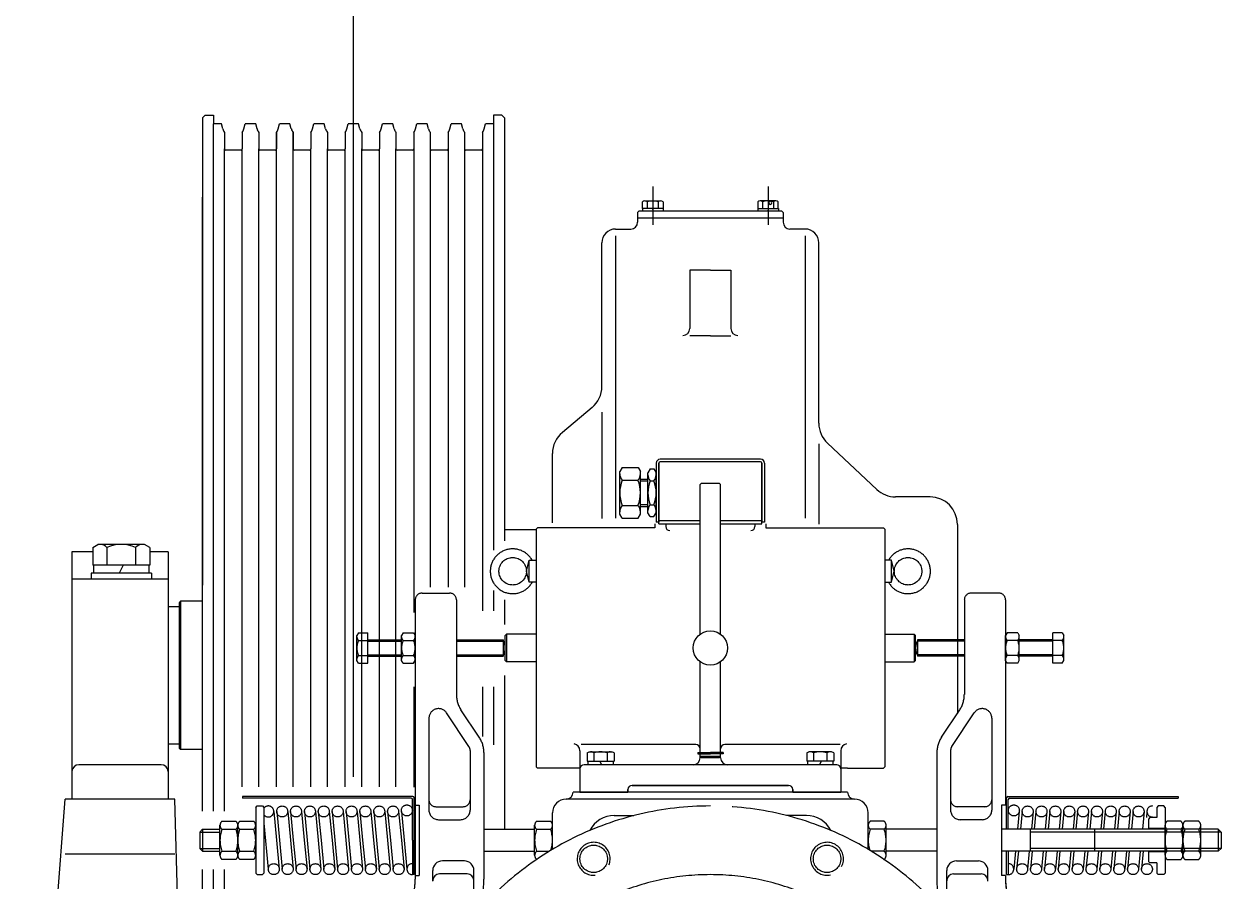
# Model space of a CAD drawing. Header units: millimetres. Extents: x 11948722 to 13111668, y -10771712 to -10232988.
# Drawn here: x 12275319 to 12276005, y -10538711 to -10538219 of the extents above; entities that cross this region are included whole.
import ezdxf

# ---------------------------------------------------------------- set-up
doc = ezdxf.new("R2010")
doc.units = ezdxf.units.MM
doc.header["$LTSCALE"] = 150
doc.header["$MEASUREMENT"] = 0
for name, pattern in [('CENTER', [50.8, 31.75, -6.35, 6.35, -6.35]), ('HID', [2.3, 1.5, -0.8]), ('HIDDEN', [2, 1, -1])]:
    doc.linetypes.add(name, pattern=pattern)
doc.layers.get('0').update_dxf_attribs({"linetype": 'CONTINUOUS'})
doc.layers.get('Defpoints').update_dxf_attribs({"color": 117, "linetype": 'CONTINUOUS'})
for name, color, linetype in [('01', 1, 'CENTER'), ('1', 1, 'CONTINUOUS'), ('2', 4, 'HIDDEN'), ('3', 1, 'CENTER'), ('3H', 2, 'HIDDEN'), ('5', 3, 'CONTINUOUS'), ('C2', 3, 'CONTINUOUS'), ('D', 1, 'CONTINUOUS'), ('elev', 8, 'HID'), ('H', 2, 'HIDDEN'), ('O1', 6, 'CONTINUOUS')]:
    doc.layers.add(name, color=color, linetype=linetype)

# ---------------------------------------------------------------- blocks, each defined once
blk = doc.blocks.new('A$C1C387044')
at = {"color": 8}
for p, q in [((165.81, -899.92), (165.81, -901.49)), ((171.32, -899.92), (172.11, -901.49)), ((177.63, -899.92), (177.63, -901.49)), ((231.97, -899.92), (231.97, -901.49)), ((238.28, -899.92), (237.49, -901.49)), ((237.89, -901.89), (238.28, -901.49)), ((243.8, -899.92), (243.8, -901.49)), ((152.81, -1075.18), (152.81, -1050.76)), ((164.63, -1075.18), (164.63, -1050.76)), ((164.63, -1055.1), (168.96, -1055.1)), ((164.63, -1070.85), (164.63, -1055.1)), ((164.63, -1056.16), (168.96, -1056.16)), ((168.96, -1074.39), (168.96, -1051.55)), ((173.69, -1074.39), (173.69, -1051.55)), ((164.63, -1069.78), (168.96, -1069.78)), ((164.63, -1070.85), (168.96, -1070.85)), ((-119.85, -1092.59), (-146.63, -1092.59)), ((-116.87, -1104.41), (-149.61, -1104.41)), ((-149.11, -1104.41), (-149.11, -1109.05)), ((-132.08, -1104.41), (-134.4, -1109.05)), ((-117.37, -1104.41), (-117.37, -1109.05)), ((99.25, -1107.98), (100.83, -1101.68)), ((100.83, -1101.68), (104.76, -1101.68)), ((100.83, -1114.28), (100.83, -1101.68)), ((308.78, -1101.68), (304.84, -1101.68)), ((310.35, -1107.98), (308.78, -1101.68)), ((308.78, -1114.28), (308.78, -1101.68)), ((-115.91, -1109.05), (-150.57, -1109.05)), ((-150.57, -1109.05), (-150.57, -1112.6)), ((-115.91, -1109.05), (-115.91, -1112.6)), ((100.83, -1114.28), (99.25, -1107.98)), ((308.78, -1114.28), (310.35, -1107.98)), ((104.76, -1114.28), (100.83, -1114.28)), ((304.84, -1114.28), (308.78, -1114.28)), ((1.97, -1159.07), (1.97, -1144.89)), ((2.87, -1143.34), (8.27, -1143.34)), ((8.27, -1160.62), (8.27, -1143.34)), ((27.57, -1159.07), (27.57, -1144.89)), ((28.47, -1143.34), (34.55, -1143.34)), ((35.45, -1159.07), (35.45, -1144.89)), ((374.16, -1159.07), (374.16, -1144.89)), ((381.14, -1143.34), (375.05, -1143.34)), ((382.03, -1159.07), (382.03, -1144.89)), ((401.33, -1160.62), (401.33, -1143.34)), ((406.74, -1143.34), (401.33, -1143.34)), ((407.63, -1159.07), (407.63, -1144.89)), ((2.87, -1147.66), (8.27, -1147.66)), ((23.67, -1148), (27.57, -1148)), ((24.42, -1147.26), (27.57, -1147.26)), ((28.47, -1147.66), (34.55, -1147.66)), ((381.14, -1147.66), (375.05, -1147.66)), ((385.18, -1147.26), (382.03, -1147.26)), ((385.93, -1148), (382.03, -1148)), ((406.74, -1147.66), (401.33, -1147.66)), ((2.87, -1156.3), (8.27, -1156.3)), ((2.87, -1160.62), (8.27, -1160.62)), ((23.67, -1155.96), (27.57, -1155.96)), ((24.42, -1156.71), (27.57, -1156.71)), ((28.47, -1156.3), (34.55, -1156.3)), ((28.47, -1160.62), (34.55, -1160.62)), ((381.14, -1156.3), (375.05, -1156.3)), ((381.14, -1160.62), (375.05, -1160.62)), ((385.93, -1155.96), (382.03, -1155.96)), ((385.18, -1156.71), (382.03, -1156.71)), ((406.74, -1156.3), (401.33, -1156.3)), ((406.74, -1160.62), (401.33, -1160.62)), ((135.29, -1211.45), (148.28, -1211.45)), ((274.32, -1211.45), (261.32, -1211.45)), ((134.05, -1216.97), (149.52, -1216.97)), ((141.29, -1216.97), (142.28, -1218.94)), ((275.55, -1216.97), (260.09, -1216.97)), ((268.31, -1216.97), (267.33, -1218.94)), ((114.22, -1267.47), (114.22, -1246.51)), ((295.39, -1267.47), (295.39, -1246.51)), ((-88.22, -1257.53), (-86.65, -1255.96)), ((-86.65, -1255.96), (-76.56, -1255.96)), ((-86.65, -1255.96), (-86.65, -1268.56)), ((-76.56, -1270.87), (-76.56, -1253.66)), ((-75.48, -1251.35), (-67.41, -1251.35)), ((-75.48, -1255.96), (-67.41, -1255.96)), ((-66.32, -1270.87), (-66.32, -1253.66)), ((-66.32, -1270.87), (-66.32, -1253.66)), ((-65.24, -1251.35), (-57.17, -1251.35)), ((-65.24, -1255.96), (-57.17, -1255.96)), ((-56.08, -1270.87), (-56.08, -1253.66)), ((74.83, -1255.96), (103.98, -1255.96)), ((103.98, -1270.87), (103.98, -1253.66)), ((105.06, -1251.35), (113.13, -1251.35)), ((105.06, -1255.96), (113.13, -1255.96)), ((114.22, -1267.47), (114.22, -1253.66)), ((295.39, -1267.47), (295.39, -1253.66)), ((304.54, -1251.35), (296.47, -1251.35)), ((304.54, -1255.96), (296.47, -1255.96)), ((305.63, -1270.87), (305.63, -1253.66)), ((334.77, -1255.96), (305.63, -1255.96)), ((430.24, -1255.96), (371.79, -1255.96)), ((388.34, -1255.96), (388.34, -1268.56)), ((467.11, -1255.96), (388.97, -1255.96)), ((425.2, -1255.96), (425.2, -1268.56)), ((496.25, -1255.96), (446.78, -1255.96)), ((465.69, -1270.87), (465.69, -1253.66)), ((474.84, -1251.35), (466.77, -1251.35)), ((474.84, -1255.96), (466.77, -1255.96)), ((475.93, -1270.87), (475.93, -1253.66)), ((475.93, -1270.87), (475.93, -1253.66)), ((485.08, -1251.35), (477.01, -1251.35)), ((485.08, -1255.96), (477.01, -1255.96)), ((486.17, -1270.87), (486.17, -1253.66)), ((497.83, -1257.53), (496.25, -1255.96)), ((496.25, -1255.96), (496.25, -1268.56)), ((-88.22, -1257.53), (-76.56, -1257.53)), ((-88.22, -1257.53), (-88.22, -1266.99)), ((426.3, -1257.53), (388.34, -1257.53)), ((463.17, -1257.53), (425.2, -1257.53)), ((497.83, -1257.53), (446.78, -1257.53)), ((497.83, -1257.53), (497.83, -1266.99)), ((-88.22, -1266.99), (-86.65, -1268.56)), ((-88.22, -1266.99), (-76.56, -1266.99)), ((-86.65, -1268.56), (-76.56, -1268.56)), ((-75.48, -1268.56), (-67.41, -1268.56)), ((-65.24, -1268.56), (-57.17, -1268.56)), ((74.83, -1268.56), (103.98, -1268.56)), ((105.06, -1268.56), (112.4, -1268.56)), ((304.54, -1268.56), (297.2, -1268.56)), ((334.77, -1268.56), (305.63, -1268.56)), ((430.24, -1268.56), (371.79, -1268.56)), ((426.3, -1266.99), (388.34, -1266.99)), ((467.11, -1268.56), (388.97, -1268.56)), ((463.17, -1266.99), (425.2, -1266.99)), ((486.17, -1266.99), (446.78, -1266.99)), ((497.83, -1266.99), (446.78, -1266.99)), ((496.25, -1268.56), (446.78, -1268.56)), ((474.84, -1268.56), (466.77, -1268.56)), ((485.08, -1268.56), (477.01, -1268.56)), ((497.83, -1266.99), (496.25, -1268.56)), ((-67.41, -1273.17), (-75.48, -1273.17)), ((-57.17, -1273.17), (-65.24, -1273.17)), ((105.25, -1273.17), (105.06, -1273.17)), ((304.35, -1273.17), (304.54, -1273.17)), ((466.77, -1273.17), (474.84, -1273.17)), ((477.01, -1273.17), (485.08, -1273.17))]:
    blk.add_line(p, q, dxfattribs=at)
for centre in [(91.37, -1107.98), (318.23, -1107.98)]:
    blk.add_circle(centre, 7.88, dxfattribs=at)
for centre, radius, start, end in [((91.37, -1107.98), 12.84, 29.39302, 330.60698), ((318.23, -1107.98), 12.84, 209.39302, 150.60698), ((5.02, -1145.5), 3.05, 180, 225.04407), ((30.62, -1145.5), 3.05, 180, 225.04407), ((32.39, -1145.5), 3.05, 314.95593, 0), ((377.21, -1145.5), 3.05, 180, 225.04407), ((378.98, -1145.5), 3.05, 314.95593, 0), ((404.58, -1145.5), 3.05, 314.95593, 0), ((12.84, -1151.98), 10.87, 156.5734, 203.4266), ((38.44, -1151.98), 10.87, 156.5734, 203.4266), ((24.58, -1151.98), 10.87, 336.5734, 23.4266), ((385.02, -1151.98), 10.87, 156.5734, 203.4266), ((371.17, -1151.98), 10.87, 336.5734, 23.4266), ((396.77, -1151.98), 10.87, 336.5734, 23.4266), ((5.02, -1158.46), 3.05, 134.95593, 180), ((30.62, -1158.46), 3.05, 134.95593, 180), ((32.39, -1158.46), 3.05, 0, 45.04407), ((377.21, -1158.46), 3.05, 134.95593, 180), ((378.98, -1158.46), 3.05, 0, 45.04407), ((404.58, -1158.46), 3.05, 0, 45.04407), ((135.99, -1214.43), 2.98, 49.5701, 90), ((147.58, -1214.43), 2.98, 90, 130.4299), ((262.02, -1214.43), 2.98, 49.5701, 90), ((273.62, -1214.43), 2.98, 90, 130.4299), ((-73.58, -1253.66), 2.99, 129.59775, 230.40225), ((-57.7, -1262.26), 18.86, 160.48124, 199.51876), ((-69.31, -1253.66), 2.99, 309.59775, 50.40225), ((-85.18, -1262.26), 18.86, 340.48124, 19.51876), ((-63.34, -1253.66), 2.99, 129.59775, 230.40225), ((-47.46, -1262.26), 18.86, 160.48124, 199.51876), ((-59.07, -1253.66), 2.99, 309.59775, 50.40225), ((-74.94, -1262.26), 18.86, 340.48124, 19.51876), ((106.97, -1253.66), 2.99, 129.59775, 230.40225), ((122.84, -1262.26), 18.86, 160.48124, 199.51876), ((111.23, -1253.66), 2.99, 309.59775, 50.40225), ((95.36, -1262.26), 18.86, 342.27505, 19.51876), ((298.38, -1253.66), 2.99, 129.59775, 230.40225), ((314.25, -1262.26), 18.86, 160.48124, 197.72495), ((302.64, -1253.66), 2.99, 309.59775, 50.40225), ((286.77, -1262.26), 18.86, 340.48124, 19.51876), ((468.68, -1253.66), 2.99, 129.59775, 230.40225), ((484.55, -1262.26), 18.86, 160.48124, 199.51876), ((472.94, -1253.66), 2.99, 309.59775, 50.40225), ((457.07, -1262.26), 18.86, 340.48124, 19.51876), ((478.92, -1253.66), 2.99, 129.59775, 230.40225), ((494.79, -1262.26), 18.86, 160.48124, 199.51876), ((483.18, -1253.66), 2.99, 309.59775, 50.40225), ((467.31, -1262.26), 18.86, 340.48124, 19.51876), ((-73.58, -1270.87), 2.99, 129.59775, 230.40225), ((-69.31, -1270.87), 2.99, 309.59775, 50.40225), ((-63.34, -1270.87), 2.99, 129.59775, 230.40225), ((-59.07, -1270.87), 2.99, 309.59775, 50.40225), ((106.97, -1270.87), 2.99, 129.59775, 230.40225), ((302.64, -1270.87), 2.99, 309.59775, 50.40225), ((468.68, -1270.87), 2.99, 129.59775, 230.40225), ((472.94, -1270.87), 2.99, 309.59775, 50.40225), ((478.92, -1270.87), 2.99, 129.59775, 230.40225), ((483.18, -1270.87), 2.99, 309.59775, 50.40225)]:
    blk.add_arc(centre, radius, start, end, dxfattribs=at)
at = {"layer": '01', "color": 8}
for p, q in [((35.45, -1242.17), (37.81, -1242.17)), ((374.16, -1242.17), (371.79, -1242.17)), ((35.45, -1282.35), (37.81, -1282.35)), ((374.16, -1282.35), (371.79, -1282.35))]:
    blk.add_line(p, q, dxfattribs=at)
at = {"layer": '1', "color": 8}
for p, q in [((171.72, -887.39), (171.72, -909.34)), ((237.89, -887.39), (237.89, -909.34)), ((165.81, -899.92), (165.81, -896.13)), ((167.19, -895.59), (176.25, -895.59)), ((168.57, -896.13), (168.57, -899.92)), ((174.87, -896.13), (174.87, -899.92)), ((177.63, -896.13), (177.63, -899.92)), ((231.98, -896.13), (231.98, -899.92)), ((242.41, -895.59), (233.36, -895.59)), ((234.73, -896.13), (234.73, -899.92)), ((241.04, -896.13), (241.04, -899.92)), ((243.79, -899.92), (243.79, -896.13)), ((163.84, -901.49), (163.05, -902.28)), ((163.05, -902.28), (163.05, -907.8)), ((246.55, -905.43), (163.05, -905.43)), ((245.76, -901.49), (163.84, -901.49)), ((177.63, -899.92), (165.81, -899.92)), ((231.97, -899.92), (243.8, -899.92)), ((245.76, -901.49), (246.55, -902.28)), ((246.55, -902.28), (246.55, -907.8)), ((150.45, -911.73), (159.12, -911.73)), ((259.15, -911.73), (250.49, -911.73)), ((142.57, -1002.03), (142.57, -919.61)), ((267.03, -1023.06), (267.03, -919.61)), ((136.9, -1014.13), (119.88, -1028.32)), ((272.01, -1034.56), (300.29, -1061.07)), ((114.22, -1080.3), (114.22, -1040.42)), ((233.55, -1043.67), (176.05, -1043.67)), ((154.17, -1048.42), (152.81, -1050.76)), ((163.28, -1048.42), (164.63, -1050.76)), ((170.24, -1049.33), (168.96, -1051.55)), ((172.4, -1049.33), (173.69, -1051.55)), ((173.69, -1046.04), (173.69, -1079.91)), ((175.26, -1046.04), (175.26, -1079.91)), ((175.26, -1080.7), (175.26, -1046.04)), ((233.55, -1045.25), (176.05, -1045.25)), ((198.89, -1045.25), (176.05, -1045.25)), ((234.34, -1046.04), (234.34, -1079.91)), ((234.34, -1080.7), (234.34, -1046.04)), ((235.92, -1046.04), (235.92, -1079.91)), ((198.89, -1058.25), (199.68, -1057.46)), ((199.68, -1057.46), (209.92, -1057.46)), ((210.71, -1058.25), (209.92, -1057.46)), ((198.89, -1144.11), (198.89, -1058.25)), ((210.71, -1144.11), (210.71, -1058.25)), ((330.83, -1065.34), (311.07, -1065.34)), ((154.17, -1077.53), (152.81, -1075.18)), ((163.28, -1077.53), (164.63, -1075.18)), ((170.24, -1076.62), (168.96, -1074.39)), ((172.4, -1076.62), (173.69, -1074.39)), ((104.76, -1083.85), (105.55, -1083.06)), ((104.76, -1083.85), (104.76, -1220.12)), ((172.9, -1083.06), (105.55, -1083.06)), ((172.9, -1080.7), (172.9, -1083.06)), ((175.26, -1079.91), (173.69, -1079.91)), ((175.26, -1080.7), (198.89, -1080.7)), ((179.2, -1080.7), (179.2, -1082.27)), ((210.71, -1080.7), (234.34, -1080.7)), ((230.4, -1080.7), (230.4, -1082.27)), ((235.92, -1079.91), (234.34, -1079.91)), ((236.7, -1080.7), (236.7, -1083.06)), ((236.7, -1083.06), (304.05, -1083.06)), ((304.84, -1083.85), (304.05, -1083.06)), ((304.84, -1083.85), (304.84, -1220.12)), ((346.59, -1081.09), (346.59, -1189.52)), ((-149.61, -1094.31), (-146.63, -1092.59)), ((-116.87, -1094.31), (-119.85, -1092.59)), ((2.87, -1143.34), (1.97, -1144.89)), ((28.47, -1143.34), (27.57, -1144.89)), ((34.55, -1143.34), (35.45, -1144.89)), ((87.83, -1144.11), (87.83, -1159.86)), ((104.76, -1144.11), (87.83, -1144.11)), ((304.84, -1144.11), (321.78, -1144.11)), ((321.78, -1144.11), (321.78, -1159.86)), ((375.05, -1143.34), (374.16, -1144.89)), ((381.14, -1143.34), (382.03, -1144.89)), ((406.74, -1143.34), (407.63, -1144.89)), ((8.27, -1147.26), (27.57, -1147.26)), ((59.08, -1147.26), (85.86, -1147.26)), ((350.53, -1147.26), (323.74, -1147.26)), ((401.33, -1147.26), (382.03, -1147.26)), ((2.87, -1160.62), (1.97, -1159.07)), ((8.27, -1156.71), (27.57, -1156.71)), ((28.47, -1160.62), (27.57, -1159.07)), ((34.55, -1160.62), (35.45, -1159.07)), ((59.08, -1156.71), (85.86, -1156.71)), ((104.76, -1159.86), (87.83, -1159.86)), ((198.89, -1211.85), (198.89, -1159.86)), ((210.71, -1211.85), (210.71, -1159.86)), ((304.84, -1159.86), (321.78, -1159.86)), ((350.53, -1156.71), (323.74, -1156.71)), ((346.59, -1160.07), (346.59, -1189.52)), ((375.05, -1160.62), (374.16, -1159.07)), ((381.14, -1160.62), (382.03, -1159.07)), ((401.33, -1156.71), (382.03, -1156.71)), ((406.74, -1160.62), (407.63, -1159.07)), ((129.97, -1210.86), (129.97, -1234.69)), ((129.97, -1210.86), (129.97, -1234.69)), ((129.97, -1210.86), (129.97, -1234.69)), ((134.05, -1212.17), (135.29, -1211.45)), ((134.05, -1212.17), (134.05, -1216.97)), ((137.92, -1212.17), (137.92, -1216.97)), ((145.65, -1212.17), (145.65, -1216.97)), ((149.52, -1212.17), (148.28, -1211.45)), ((149.52, -1212.17), (149.52, -1216.97)), ((197.52, -1211.85), (204.8, -1211.85)), ((197.52, -1211.85), (197.52, -1212.75)), ((197.52, -1212.75), (204.8, -1212.75)), ((198.89, -1215), (198.89, -1212.75)), ((210.71, -1214.21), (198.89, -1214.21)), ((199.68, -1215), (198.89, -1214.21)), ((209.92, -1215), (199.68, -1215)), ((212.09, -1211.85), (204.8, -1211.85)), ((212.09, -1212.75), (204.8, -1212.75)), ((209.92, -1215), (210.71, -1214.21)), ((210.71, -1215), (210.71, -1212.75)), ((212.09, -1211.85), (212.09, -1212.75)), ((260.09, -1212.17), (261.32, -1211.45)), ((260.09, -1212.17), (260.09, -1216.97)), ((263.95, -1212.17), (263.95, -1216.97)), ((271.68, -1212.17), (271.68, -1216.97)), ((275.55, -1212.17), (274.32, -1211.45)), ((275.55, -1212.17), (275.55, -1216.97)), ((279.63, -1210.86), (279.63, -1234.69)), ((104.76, -1220.12), (105.55, -1220.91)), ((126.03, -1220.91), (105.55, -1220.91)), ((129.97, -1220.91), (126.03, -1220.91)), ((277.27, -1218.94), (132.33, -1218.94)), ((283.57, -1220.91), (279.63, -1220.91)), ((283.57, -1220.91), (304.05, -1220.91)), ((304.84, -1220.12), (304.05, -1220.91)), ((283.57, -1234.69), (126.03, -1234.69)), ((129.97, -1234.69), (157.54, -1234.69)), ((129.97, -1234.69), (157.54, -1234.69)), ((129.97, -1234.69), (157.54, -1234.69)), ((129.97, -1234.69), (157.54, -1234.69)), ((129.97, -1234.69), (157.54, -1234.69)), ((129.97, -1234.69), (157.54, -1234.69)), ((157.54, -1234.69), (129.97, -1234.69)), ((157.54, -1234.69), (157.54, -1233.12)), ((157.54, -1234.69), (157.54, -1233.12)), ((157.54, -1233.12), (157.54, -1234.69)), ((159.9, -1230.75), (249.7, -1230.75)), ((159.9, -1230.75), (249.7, -1230.75)), ((249.7, -1230.75), (159.9, -1230.75)), ((252.06, -1233.12), (252.06, -1234.69)), ((252.06, -1233.12), (252.06, -1234.69)), ((252.06, -1234.69), (252.06, -1233.12)), ((252.06, -1234.69), (279.63, -1234.69)), ((252.06, -1234.69), (279.63, -1234.69)), ((279.63, -1234.69), (252.06, -1234.69)), ((279.63, -1234.69), (252.06, -1234.69)), ((279.63, -1234.69), (252.06, -1234.69)), ((279.63, -1234.69), (252.06, -1234.69)), ((279.63, -1234.69), (252.06, -1234.69)), ((279.63, -1234.69), (252.06, -1234.69)), ((-189.05, -1552.92), (-165.42, -1238.63)), ((-102.4, -1238.63), (-165.42, -1238.63)), ((-94.52, -1552.92), (-102.4, -1238.63)), ((34.03, -1237.05), (-63.65, -1237.05)), ((-63.65, -1237.05), (-63.65, -1238)), ((33.08, -1238), (-63.65, -1238)), ((3.94, -1238), (-62.23, -1238)), ((33.87, -1262.26), (33.87, -1238.79)), ((34.82, -1262.26), (34.82, -1237.84)), ((287.51, -1238.63), (122.09, -1238.63)), ((374.79, -1255.96), (374.79, -1237.84)), ((375.57, -1237.05), (473.25, -1237.05)), ((375.73, -1255.96), (375.73, -1238.79)), ((376.52, -1238), (473.25, -1238)), ((405.66, -1238), (471.83, -1238)), ((473.25, -1237.05), (473.25, -1238)), ((149.66, -1248.08), (160.94, -1248.08)), ((259.94, -1248.08), (248.67, -1248.08)), ((33.87, -1262.26), (33.87, -1281.95)), ((34.82, -1281.95), (34.82, -1262.26)), ((-102.4, -1270.14), (-165.42, -1270.14)), ((374.79, -1281.95), (374.79, -1268.56)), ((375.73, -1268.56), (375.73, -1281.95))]:
    blk.add_line(p, q, dxfattribs=at)
blk.add_circle((204.8, -1151.98), 9.85, dxfattribs=at)
for centre, radius, start, end in [((167.19, -897.61), 2.03, 47.08731, 132.91269), ((171.72, -905.02), 9.43, 70.48124, 109.51876), ((176.25, -897.61), 2.03, 47.08731, 132.91269), ((233.36, -897.61), 2.03, 47.08731, 132.91269), ((237.89, -905.02), 9.43, 70.48124, 109.51876), ((242.41, -897.61), 2.03, 47.08731, 132.91269), ((150.45, -919.61), 7.88, 90, 180), ((159.12, -907.8), 3.94, 270, 0), ((250.49, -907.8), 3.94, 180, 270), ((259.15, -919.61), 7.88, 0, 90), ((126.82, -1002.03), 15.75, 309.80557, 0), ((282.78, -1023.06), 15.75, 180, 226.84761), ((129.97, -1040.42), 15.75, 129.80557, 180), ((176.05, -1046.04), 2.36, 90, 180), ((233.55, -1046.04), 2.36, 0, 90), ((176.05, -1046.04), 0.788, 90, 180), ((233.55, -1046.04), 0.788, 0, 90), ((311.07, -1049.58), 15.75, 226.84761, 270), ((330.83, -1081.09), 15.75, 0, 90), ((181.56, -1082.27), 2.36, 180, 270), ((228.04, -1082.27), 2.36, 270, 0), ((77.12, -1151.98), 9.93, 331.58842, 28.41158), ((332.48, -1151.98), 9.93, 151.58842, 208.41158), ((126.03, -1210.86), 3.94, 0, 81.39547), ((126.03, -1210.86), 3.94, 0, 81.39547), ((126.03, -1210.86), 3.94, 0, 81.39547), ((283.57, -1210.86), 3.94, 98.60453, 180), ((141.79, -1222.31), 10.85, 69.13594, 110.86406), ((194.96, -1215), 3.94, 270, 0), ((214.65, -1215), 3.94, 180, 270), ((267.82, -1222.31), 10.85, 69.13594, 110.86406), ((132.33, -1221.3), 2.36, 90, 180), ((277.27, -1221.3), 2.36, 0, 90), ((122.09, -1234.69), 3.94, 270, 0), ((159.9, -1233.12), 2.36, 90, 180), ((159.9, -1233.12), 2.36, 90, 180), ((159.9, -1233.12), 2.36, 90, 180), ((249.7, -1233.12), 2.36, 0, 90), ((249.7, -1233.12), 2.36, 0, 90), ((249.7, -1233.12), 2.36, 0, 90), ((287.51, -1234.69), 3.94, 180, 270), ((33.08, -1238.79), 0.788, 0, 90), ((34.03, -1237.84), 0.788, 0, 90), ((122.09, -1246.51), 7.88, 90, 180), ((287.51, -1246.51), 7.88, 0, 90), ((375.57, -1237.84), 0.788, 90, 180), ((376.52, -1238.79), 0.788, 90, 180), ((149.66, -1263.84), 15.75, 90, 152.69634), ((259.94, -1263.84), 15.75, 27.30366, 90)]:
    blk.add_arc(centre, radius, start, end, dxfattribs=at)
at = {"layer": '2', "color": 8}
for p, q in [((-56.08, -1243.36), (-55.3, -1242.57)), ((-55.3, -1242.57), (-52.15, -1242.57)), ((-52.15, -1242.57), (-51.36, -1243.36)), ((461.75, -1242.57), (460.96, -1243.36)), ((464.9, -1242.57), (461.75, -1242.57)), ((465.69, -1243.36), (464.9, -1242.57)), ((-56.08, -1243.36), (-56.08, -1281.17)), ((-51.36, -1243.36), (-51.36, -1262.26)), ((457.02, -1249.26), (456.24, -1250.05)), ((456.24, -1250.05), (456.24, -1255.96)), ((460.96, -1249.26), (457.02, -1249.26)), ((460.96, -1243.36), (460.96, -1249.26)), ((465.69, -1243.36), (465.69, -1281.17)), ((465.69, -1255.56), (456.24, -1255.56)), ((-51.36, -1262.26), (-51.36, -1281.17)), ((456.24, -1268.56), (456.24, -1274.47)), ((465.69, -1268.96), (456.24, -1268.96)), ((456.24, -1274.47), (457.02, -1275.26)), ((460.96, -1275.26), (457.02, -1275.26)), ((460.96, -1275.26), (460.96, -1281.17)), ((-56.08, -1281.17), (-55.3, -1281.95)), ((-55.3, -1281.95), (-52.15, -1281.95)), ((-52.15, -1281.95), (-51.36, -1281.17)), ((461.75, -1281.95), (460.96, -1281.17)), ((464.9, -1281.95), (461.75, -1281.95)), ((465.69, -1281.17), (464.9, -1281.95))]:
    blk.add_line(p, q, dxfattribs=at)
for radius, start, end in [(177.23, 90, 142.5353), (177.23, 37.4647, 90), (137.85, 90, 270), (137.85, 270, 90)]:
    blk.add_arc((204.8, -1419.8), radius, start, end, dxfattribs=at)
at = {"layer": '3', "color": 8}
for p, q in [((35.45, -1124.41), (35.45, -1230.48)), ((35.45, -1124.41), (35.45, -1284.47)), ((39.38, -1120.47), (55.14, -1120.47)), ((39.38, -1120.47), (55.14, -1120.47)), ((59.08, -1124.41), (59.08, -1178.72)), ((59.08, -1124.41), (59.08, -1178.72)), ((350.53, -1124.41), (350.53, -1178.72)), ((350.53, -1124.41), (350.53, -1178.72)), ((370.22, -1120.47), (354.46, -1120.47)), ((370.22, -1120.47), (354.46, -1120.47)), ((374.16, -1124.41), (374.16, -1230.48)), ((374.16, -1124.41), (374.16, -1239.6)), ((72.19, -1203.15), (61.72, -1187.46)), ((72.19, -1203.15), (61.72, -1187.46)), ((337.42, -1203.15), (347.88, -1187.46)), ((337.42, -1203.15), (347.88, -1187.46)), ((43.32, -1192.27), (43.32, -1244.93)), ((43.32, -1192.27), (43.32, -1233.03)), ((66.29, -1208.51), (53.43, -1189.21)), ((343.31, -1208.51), (356.18, -1189.21)), ((366.28, -1192.27), (366.28, -1244.93)), ((366.28, -1192.27), (366.28, -1233.03)), ((66.95, -1210.7), (66.95, -1233.03)), ((66.95, -1211.37), (66.95, -1244.93)), ((74.83, -1211.89), (74.83, -1284.58)), ((74.83, -1211.89), (74.83, -1284.47)), ((334.77, -1211.89), (334.77, -1284.58)), ((334.77, -1211.89), (334.77, -1284.47)), ((342.65, -1210.7), (342.65, -1233.03)), ((342.65, -1211.37), (342.65, -1244.93)), ((35.45, -1235.16), (35.45, -1242.17)), ((35.45, -1235.16), (35.45, -1242.17)), ((374.16, -1235.16), (374.16, -1242.17)), ((374.16, -1235.16), (374.16, -1242.17)), ((-45.69, -1245.72), (-44.11, -1262.26)), ((-44.03, -1245.72), (-42.46, -1262.26)), ((-37.73, -1245.72), (-36.16, -1262.26)), ((-36.08, -1245.72), (-34.5, -1262.26)), ((-29.78, -1245.72), (-28.2, -1262.26)), ((-28.12, -1245.72), (-26.55, -1262.26)), ((-21.82, -1245.72), (-20.24, -1262.26)), ((-20.17, -1245.72), (-18.59, -1262.26)), ((-13.86, -1245.72), (-12.29, -1262.26)), ((-12.21, -1245.72), (-10.63, -1262.26)), ((-5.91, -1245.72), (-4.33, -1262.26)), ((-4.25, -1245.72), (-2.68, -1262.26)), ((2.05, -1245.72), (3.62, -1262.26)), ((3.7, -1245.72), (5.28, -1262.26)), ((10, -1245.72), (11.58, -1262.26)), ((11.66, -1245.72), (13.23, -1262.26)), ((17.96, -1245.72), (19.53, -1262.26)), ((19.61, -1245.72), (21.19, -1262.26)), ((25.92, -1245.72), (27.49, -1262.26)), ((27.57, -1245.72), (29.14, -1262.26)), ((382.03, -1245.72), (381.06, -1255.96)), ((383.69, -1245.72), (382.71, -1255.96)), ((389.99, -1245.72), (389.01, -1255.96)), ((391.64, -1245.72), (390.67, -1255.96)), ((397.95, -1245.72), (396.97, -1255.96)), ((399.6, -1245.72), (398.62, -1255.96)), ((405.9, -1245.72), (404.93, -1255.96)), ((407.56, -1245.72), (406.58, -1255.96)), ((413.86, -1245.72), (412.88, -1255.96)), ((415.51, -1245.72), (414.54, -1255.96)), ((421.81, -1245.72), (420.84, -1255.96)), ((423.47, -1245.72), (422.49, -1255.96)), ((429.77, -1245.72), (428.79, -1255.96)), ((431.42, -1245.72), (430.45, -1255.96)), ((437.72, -1245.72), (436.75, -1255.96)), ((439.38, -1245.72), (438.4, -1255.96)), ((445.68, -1245.72), (444.7, -1255.96)), ((447.33, -1245.72), (446.36, -1255.96)), ((453.64, -1245.72), (452.66, -1255.96)), ((455.29, -1245.72), (454.95, -1249.26)), ((-51.36, -1252.34), (-48.84, -1278.8)), ((48.84, -1250.44), (61.44, -1250.44)), ((360.77, -1250.44), (348.16, -1250.44)), ((-44.11, -1262.26), (-42.54, -1278.8)), ((-42.46, -1262.26), (-40.88, -1278.8)), ((-36.16, -1262.26), (-34.58, -1278.8)), ((-34.5, -1262.26), (-32.93, -1278.8)), ((-28.2, -1262.26), (-26.62, -1278.8)), ((-26.55, -1262.26), (-24.97, -1278.8)), ((-20.24, -1262.26), (-18.67, -1278.8)), ((-18.59, -1262.26), (-17.01, -1278.8)), ((-12.29, -1262.26), (-10.71, -1278.8)), ((-10.63, -1262.26), (-9.06, -1278.8)), ((-4.33, -1262.26), (-2.76, -1278.8)), ((-2.68, -1262.26), (-1.1, -1278.8)), ((3.62, -1262.26), (5.2, -1278.8)), ((5.28, -1262.26), (6.85, -1278.8)), ((11.58, -1262.26), (13.15, -1278.8)), ((13.23, -1262.26), (14.81, -1278.8)), ((19.53, -1262.26), (21.11, -1278.8)), ((21.19, -1262.26), (22.76, -1278.8)), ((27.49, -1262.26), (29.07, -1278.8)), ((29.14, -1262.26), (30.72, -1278.8)), ((379.86, -1268.56), (378.88, -1278.8)), ((381.51, -1268.56), (380.54, -1278.8)), ((387.81, -1268.56), (386.84, -1278.8)), ((389.47, -1268.56), (388.49, -1278.8)), ((395.77, -1268.56), (394.79, -1278.8)), ((397.42, -1268.56), (396.45, -1278.8)), ((403.73, -1268.56), (402.75, -1278.8)), ((405.38, -1268.56), (404.4, -1278.8)), ((411.68, -1268.56), (410.71, -1278.8)), ((413.34, -1268.56), (412.36, -1278.8)), ((419.64, -1268.56), (418.66, -1278.8)), ((421.29, -1268.56), (420.32, -1278.8)), ((427.59, -1268.56), (426.62, -1278.8)), ((429.25, -1268.56), (428.27, -1278.8)), ((435.55, -1268.56), (434.57, -1278.8)), ((437.2, -1268.56), (436.23, -1278.8)), ((443.5, -1268.56), (442.53, -1278.8)), ((445.16, -1268.56), (444.18, -1278.8)), ((451.46, -1268.56), (450.49, -1278.8)), ((453.11, -1268.56), (452.14, -1278.8)), ((34.82, -1281.95), (33.87, -1281.95)), ((34.82, -1281.95), (33.87, -1281.95)), ((35.45, -1282.35), (35.45, -1284.47)), ((35.45, -1282.35), (35.45, -1284.47)), ((65.21, -1281.55), (49.46, -1281.55)), ((344.39, -1281.55), (360.15, -1281.55)), ((374.16, -1282.35), (374.16, -1284.47)), ((374.79, -1281.95), (375.73, -1281.95)), ((374.79, -1281.95), (375.73, -1281.95))]:
    blk.add_line(p, q, dxfattribs=at)
for centre, radius in [((-40.88, -1245.72), 3.15), ((-32.93, -1245.72), 3.15), ((-24.97, -1245.72), 3.15), ((-17.01, -1245.72), 3.15), ((-9.06, -1245.72), 3.15), ((-1.1, -1245.72), 3.15), ((6.85, -1245.72), 3.15), ((14.81, -1245.72), 3.15), ((22.76, -1245.72), 3.15), ((30.66, -1245.12), 3.15), ((378.94, -1245.12), 3.15), ((386.84, -1245.72), 3.15), ((394.79, -1245.72), 3.15), ((402.75, -1245.72), 3.15), ((410.71, -1245.72), 3.15), ((418.66, -1245.72), 3.15), ((426.62, -1245.72), 3.15), ((434.57, -1245.72), 3.15), ((442.53, -1245.72), 3.15), ((450.49, -1245.72), 3.15), ((137.85, -1272.86), 7.88), ((271.76, -1272.86), 7.88), ((-45.69, -1278.8), 3.15), ((-37.73, -1278.8), 3.15), ((-29.78, -1278.8), 3.15), ((-21.82, -1278.8), 3.15), ((-13.86, -1278.8), 3.15), ((-5.91, -1278.8), 3.15), ((2.05, -1278.8), 3.15), ((10, -1278.8), 3.15), ((17.96, -1278.8), 3.15), ((25.92, -1278.8), 3.15), ((383.69, -1278.8), 3.15), ((391.64, -1278.8), 3.15), ((399.6, -1278.8), 3.15), ((407.56, -1278.8), 3.15), ((415.51, -1278.8), 3.15), ((423.47, -1278.8), 3.15), ((431.42, -1278.8), 3.15), ((439.38, -1278.8), 3.15), ((447.33, -1278.8), 3.15), ((455.29, -1278.8), 3.15)]:
    blk.add_circle(centre, radius, dxfattribs=at)
for centre, radius, start, end in [((39.38, -1124.41), 3.94, 90, 180), ((55.14, -1124.41), 3.94, 0, 90), ((55.14, -1124.41), 3.94, 0, 90), ((354.46, -1124.41), 3.94, 90, 180), ((354.46, -1124.41), 3.94, 90, 180), ((370.22, -1124.41), 3.94, 0, 90), ((74.83, -1178.72), 15.75, 180, 213.69007), ((74.83, -1178.72), 15.75, 180, 213.69007), ((334.77, -1178.72), 15.75, 326.30993, 0), ((334.77, -1178.72), 15.75, 326.30993, 0), ((48.84, -1192.27), 5.51, 33.69007, 180), ((360.77, -1192.27), 5.51, 0, 146.30993), ((63.02, -1210.7), 3.94, 0, 33.69007), ((59.08, -1211.89), 15.75, 0, 33.69007), ((59.08, -1211.89), 15.75, 0, 33.69007), ((350.53, -1211.89), 15.75, 146.30993, 180), ((350.53, -1211.89), 15.75, 146.30993, 180), ((346.59, -1210.7), 3.94, 146.30993, 180), ((-48.84, -1245.72), 3.15, 216.8699, 143.1301), ((47.26, -1239.03), 3.94, 180, 270), ((63.02, -1239.03), 3.94, 270, 0), ((346.59, -1239.03), 3.94, 180, 270), ((362.34, -1239.03), 3.94, 270, 0), ((458.44, -1245.72), 3.15, 90, 270), ((48.84, -1244.93), 5.51, 180, 270), ((61.44, -1244.93), 5.51, 270, 0), ((348.16, -1244.93), 5.51, 180, 270), ((360.77, -1244.93), 5.51, 270, 0), ((137.85, -1272.86), 9.45, 337.96837, 275.19921), ((271.76, -1272.86), 9.45, 332.16803, 282.29013), ((33.87, -1278.8), 3.15, 90, 270), ((375.73, -1278.8), 3.15, 270, 90), ((-3.94, -1284.47), 39.38, 333.43495, 0), ((-3.94, -1284.47), 39.38, 338.21321, 0), ((-3.94, -1284.47), 78.77, 347.66623, 0), ((413.54, -1284.47), 78.77, 180, 192.33377), ((413.54, -1284.47), 39.38, 180, 201.78679), ((413.54, -1284.47), 39.38, 180, 206.56505)]:
    blk.add_arc(centre, radius, start, end, dxfattribs=at)
at = {"layer": '3H', "color": 8}
for p, q in [((198.89, -1079.12), (175.26, -1079.12)), ((234.34, -1079.12), (210.71, -1079.12))]:
    blk.add_line(p, q, dxfattribs=at)
at = {"layer": '5', "color": 8}
for p, q in [((8.27, -1148), (27.57, -1148)), ((59.08, -1148.11), (85.86, -1148.11)), ((85.86, -1147.26), (85.86, -1156.71)), ((323.74, -1147.26), (323.74, -1156.71)), ((350.53, -1148.11), (323.74, -1148.11)), ((401.33, -1148), (382.03, -1148)), ((8.27, -1155.96), (27.57, -1155.96)), ((59.08, -1155.86), (85.86, -1155.86)), ((350.53, -1155.86), (323.74, -1155.86)), ((401.33, -1155.96), (382.03, -1155.96))]:
    blk.add_line(p, q, dxfattribs=at)
at = {"layer": 'C2', "color": 8}
for p, q in [((-85.07, -846.36), (-86.65, -847.93)), ((-86.65, -847.93), (-86.65, -1115.87)), ((-85.07, -846.36), (-80.35, -846.36)), ((-80.35, -846.36), (-80.35, -851.4)), ((-80.35, -1245.46), (-80.35, -851.4)), ((-75.79, -851.4), (-80.35, -851.4)), ((-75.01, -854.29), (-75.79, -851.4)), ((-62.84, -854.29), (-62.06, -851.4)), ((-56.09, -851.4), (-62.06, -851.4)), ((-55.32, -854.29), (-56.09, -851.4)), ((-43.14, -854.29), (-42.37, -851.4)), ((-36.4, -851.4), (-42.37, -851.4)), ((-35.63, -854.29), (-36.4, -851.4)), ((-23.45, -854.29), (-22.68, -851.4)), ((-16.71, -851.4), (-22.68, -851.4)), ((-15.93, -854.29), (-16.71, -851.4)), ((-3.76, -854.29), (-2.98, -851.4)), ((2.98, -851.4), (-2.98, -851.4)), ((3.76, -854.29), (2.98, -851.4)), ((15.93, -854.29), (16.71, -851.4)), ((22.68, -851.4), (16.71, -851.4)), ((23.45, -854.29), (22.68, -851.4)), ((35.63, -854.29), (36.4, -851.4)), ((42.37, -851.4), (36.4, -851.4)), ((43.14, -854.29), (42.37, -851.4)), ((55.32, -854.29), (56.09, -851.4)), ((62.06, -851.4), (56.09, -851.4)), ((62.84, -854.29), (62.06, -851.4)), ((75.01, -854.29), (75.79, -851.4)), ((80.35, -851.4), (75.79, -851.4)), ((80.35, -846.36), (80.35, -1095.86)), ((85.07, -846.36), (80.35, -846.36)), ((85.07, -846.36), (86.65, -847.93)), ((86.65, -847.93), (86.65, -1090.5)), ((-74.04, -856.33), (-74.04, -865.81)), ((-63.8, -856.33), (-63.8, -865.81)), ((-54.35, -856.33), (-54.35, -865.81)), ((-44.11, -1231.62), (-44.11, -856.33)), ((-44.11, -856.33), (-44.11, -865.81)), ((-34.66, -856.33), (-34.66, -865.81)), ((-34.66, -1231.62), (-34.66, -856.33)), ((-24.42, -856.33), (-24.42, -865.81)), ((-14.97, -856.33), (-14.97, -865.81)), ((-4.73, -856.33), (-4.73, -865.81)), ((4.73, -856.33), (4.73, -865.81)), ((14.97, -856.33), (14.97, -865.81)), ((24.42, -856.33), (24.42, -865.81)), ((34.66, -856.33), (34.66, -1131.68)), ((44.11, -856.33), (44.11, -1117.18)), ((54.35, -856.33), (54.35, -1117.18)), ((63.8, -856.33), (63.8, -1117.18)), ((74.04, -856.33), (74.04, -1130.61)), ((-74.04, -1245.46), (-74.04, -865.81)), ((-64.43, -866.44), (-73.41, -866.44)), ((-63.8, -1231.62), (-63.8, -865.81)), ((-54.35, -1231.62), (-54.35, -865.81)), ((-44.74, -866.44), (-53.72, -866.44)), ((-25.05, -866.44), (-34.03, -866.44)), ((-24.42, -1231.62), (-24.42, -865.81)), ((-14.97, -1231.62), (-14.97, -865.81)), ((-5.36, -866.44), (-14.34, -866.44)), ((-4.73, -1231.62), (-4.73, -865.81)), ((4.73, -1231.62), (4.73, -865.81)), ((14.34, -866.44), (5.36, -866.44)), ((14.97, -1231.62), (14.97, -865.81)), ((24.42, -1231.62), (24.42, -865.81)), ((34.03, -866.44), (25.05, -866.44)), ((53.72, -866.44), (44.74, -866.44)), ((73.41, -866.44), (64.43, -866.44)), ((-86.65, -1245.46), (-86.65, -893.49)), ((104.76, -1084.24), (86.65, -1084.24)), ((80.35, -1118.93), (80.35, -1130.61)), ((86.65, -1124.29), (86.65, -1138.57)), ((86.65, -1167.74), (86.65, -1255.96)), ((-86.65, -1245.46), (-86.65, -1228.83)), ((-80.35, -1245.46), (-80.35, -1228.83)), ((-74.04, -1245.46), (-74.04, -1229.8)), ((-86.65, -1487.54), (-86.65, -1279.06)), ((-80.35, -1489.12), (-80.35, -1279.06)), ((-74.04, -1479.14), (-74.04, -1279.06))]:
    blk.add_line(p, q, dxfattribs=at)
for centre, radius, start, end in [((-68.92, -852.66), 6.3, 195, 215.65909), ((-68.92, -852.66), 6.3, 324.34091, 345), ((-49.23, -852.66), 6.3, 195, 215.65909), ((-49.23, -852.66), 6.3, 324.34091, 345), ((-29.54, -852.66), 6.3, 195, 215.65909), ((-29.54, -852.66), 6.3, 324.34091, 345), ((-9.85, -852.66), 6.3, 195, 215.65909), ((-9.85, -852.66), 6.3, 324.34091, 345), ((9.85, -852.66), 6.3, 195, 215.65909), ((9.85, -852.66), 6.3, 324.34091, 345), ((29.54, -852.66), 6.3, 195, 215.65909), ((29.54, -852.66), 6.3, 324.34091, 345), ((49.23, -852.66), 6.3, 195, 215.65909), ((49.23, -852.66), 6.3, 324.34091, 345), ((68.92, -852.66), 6.3, 195, 215.65909), ((68.92, -852.66), 6.3, 324.34091, 345), ((-73.41, -865.81), 0.63, 180, 270), ((-64.43, -865.81), 0.63, 270, 0), ((-53.72, -865.81), 0.63, 180, 270), ((-44.74, -865.81), 0.63, 270, 0), ((-34.03, -865.81), 0.63, 180, 270), ((-25.05, -865.81), 0.63, 270, 0), ((-14.34, -865.81), 0.63, 180, 270), ((-5.36, -865.81), 0.63, 270, 0), ((5.36, -865.81), 0.63, 180, 270), ((14.34, -865.81), 0.63, 270, 0), ((25.05, -865.81), 0.63, 180, 270), ((34.03, -865.81), 0.63, 270, 0), ((44.74, -865.81), 0.63, 180, 270), ((53.72, -865.81), 0.63, 270, 0), ((64.43, -865.81), 0.63, 180, 270), ((73.41, -865.81), 0.63, 270, 0)]:
    blk.add_arc(centre, radius, start, end, dxfattribs=at)
at = {"layer": 'D', "color": 8}
for p, q in [((150.45, -915.67), (150.45, -1077.5)), ((259.15, -915.67), (259.15, -1077.5)), ((204.8, -935.37), (192.99, -935.37)), ((192.99, -935.37), (192.99, -968.79)), ((204.8, -935.37), (216.62, -935.37)), ((216.62, -935.37), (216.62, -968.79)), ((204.8, -972.94), (192.99, -972.94)), ((204.8, -972.94), (216.62, -972.94)), ((142.57, -1016.69), (142.57, -1077.75)), ((267.03, -1034.88), (267.03, -1080.97)), ((154.17, -1048.42), (163.28, -1048.42)), ((170.24, -1049.33), (172.4, -1049.33)), ((154.17, -1055.7), (163.28, -1055.7)), ((170.24, -1056.15), (172.4, -1056.15)), ((154.17, -1070.25), (163.28, -1070.25)), ((170.24, -1069.79), (172.4, -1069.79)), ((154.17, -1077.53), (163.28, -1077.53)), ((170.24, -1076.62), (172.4, -1076.62)), ((-149.61, -1094.31), (-149.61, -1104.41)), ((-141.42, -1094.31), (-141.42, -1104.41)), ((-125.05, -1094.31), (-125.05, -1104.41)), ((-116.87, -1094.31), (-116.87, -1104.41)), ((-106.34, -1112.6), (-161.48, -1112.6)), ((87.04, -1144.89), (87.83, -1144.11)), ((87.04, -1159.07), (87.04, -1144.89)), ((87.04, -1157.1), (87.04, -1146.86)), ((322.56, -1144.89), (321.78, -1144.11)), ((322.56, -1159.07), (322.56, -1144.89)), ((322.56, -1157.1), (322.56, -1146.86)), ((87.83, -1159.86), (87.04, -1159.07)), ((321.78, -1159.86), (322.56, -1159.07)), ((34.66, -1174.25), (34.66, -1231.74)), ((74.04, -1174.25), (74.04, -1202.72)), ((80.35, -1174.25), (80.35, -1207.56)), ((196.53, -1207.4), (130.66, -1207.4)), ((279.2, -1207.4), (213.07, -1207.4)), ((134.54, -1216.97), (134.54, -1218.94)), ((149.03, -1216.97), (149.03, -1218.94)), ((260.57, -1216.97), (260.57, -1218.94)), ((275.06, -1216.97), (275.06, -1218.94)), ((47.26, -1242.97), (63.02, -1242.97)), ((362.34, -1242.97), (346.59, -1242.97)), ((63.64, -1274.08), (51.03, -1274.08)), ((345.97, -1274.08), (358.57, -1274.08)), ((45.52, -1285.75), (45.52, -1279.59)), ((69.15, -1291.01), (69.15, -1279.59)), ((340.45, -1291.01), (340.45, -1279.59)), ((364.08, -1285.75), (364.08, -1279.59))]:
    blk.add_line(p, q, dxfattribs=at)
for centre, radius, start, end in [((239.2, -896.71), 0.896, 0, 180), ((239.2, -896.71), 0.896, 180, 0), ((189.05, -968.79), 3.94, 270, 0), ((220.56, -968.79), 3.94, 180, 270), ((158.38, -1052.06), 5.57, 180, 220.80044), ((173.06, -1062.97), 20.24, 158.93226, 201.06774), ((159.06, -1052.06), 5.57, 319.19956, 0), ((144.39, -1062.97), 20.24, 338.93226, 21.06774), ((174.14, -1052.74), 5.18, 180, 221.21932), ((187.74, -1062.97), 18.78, 158.7016, 201.2984), ((168.51, -1052.74), 5.18, 318.78068, 0), ((154.91, -1062.97), 18.78, 338.7016, 21.2984), ((158.38, -1073.89), 5.57, 139.19956, 180), ((159.06, -1073.89), 5.57, 0, 40.80044), ((174.14, -1073.21), 5.18, 138.78068, 180), ((168.51, -1073.21), 5.18, 0, 41.21932), ((-145.52, -1098.32), 5.73, 44.38531, 90), ((-133.24, -1112.92), 20.33, 66.25234, 113.74766), ((-120.96, -1098.32), 5.73, 90, 135.61469), ((196.53, -1209.76), 2.36, 0, 90), ((213.07, -1209.76), 2.36, 90, 180), ((51.03, -1279.59), 5.51, 90, 180), ((63.64, -1279.59), 5.51, 0, 90), ((345.97, -1279.59), 5.51, 90, 180), ((358.57, -1279.59), 5.51, 0, 90), ((49.46, -1285.49), 3.94, 90, 180), ((65.21, -1285.49), 3.94, 0, 90), ((344.39, -1285.49), 3.94, 90, 180), ((360.15, -1285.49), 3.94, 0, 90)]:
    blk.add_arc(centre, radius, start, end, dxfattribs=at)
at = {"layer": 'Defpoints', "color": 8}
for p in [(-85.07, -846.36), (-161.48, -1096.84), (-161.48, -1096.84), (47, -1275.83), (362.61, -1275.83)]:
    blk.add_point(p, dxfattribs=at)
at = {"layer": 'elev', "color": 8, "linetype": 'CENTER'}
blk.add_line((0, -1186.7), (0, 712.53), dxfattribs=at)
at = {"layer": 'elev'}
blk.add_line((0, -36070.83), (0, -851.4), dxfattribs=at)
at = {"layer": 'H', "color": 8}
for p, q in [((37.81, -1242.17), (37.81, -1282.35)), ((371.79, -1242.17), (371.79, -1282.35))]:
    blk.add_line(p, q, dxfattribs=at)
at = {"layer": 'O1', "color": 8}
for p, q in [((-161.48, -1096.84), (-161.48, -1178.93)), ((-149.61, -1096.84), (-161.48, -1096.84)), ((-106.34, -1096.84), (-116.87, -1096.84)), ((-106.34, -1096.84), (-106.34, -1128.35)), ((-99.25, -1125.2), (-100.04, -1125.99)), ((-100.04, -1125.99), (-100.04, -1209.48)), ((-99.25, -1125.2), (-99.25, -1210.27)), ((-86.65, -1125.2), (-99.25, -1125.2)), ((-106.34, -1128.35), (-106.34, -1238.63)), ((-100.04, -1128.35), (-106.34, -1128.35)), ((-161.48, -1178.93), (-161.48, -1238.63)), ((-100.04, -1207.12), (-106.34, -1207.12)), ((-99.25, -1210.27), (-100.04, -1209.48)), ((-86.65, -1210.27), (-99.25, -1210.27)), ((-110.28, -1218.94), (-157.54, -1218.94))]:
    blk.add_line(p, q, dxfattribs=at)
for centre, start, end in [((-157.54, -1222.88), 90, 180), ((-110.28, -1222.88), 0, 90)]:
    blk.add_arc(centre, 3.94, start, end, dxfattribs=at)

msp = doc.modelspace()

# ---------------------------------------------------------------- block references
at = {"layer": 'elev', "ltscale": 1200}
msp.add_blockref('A$C1C387044', (12275507.61, -10537425.32), dxfattribs=at)

doc.saveas('drawing.dxf')
